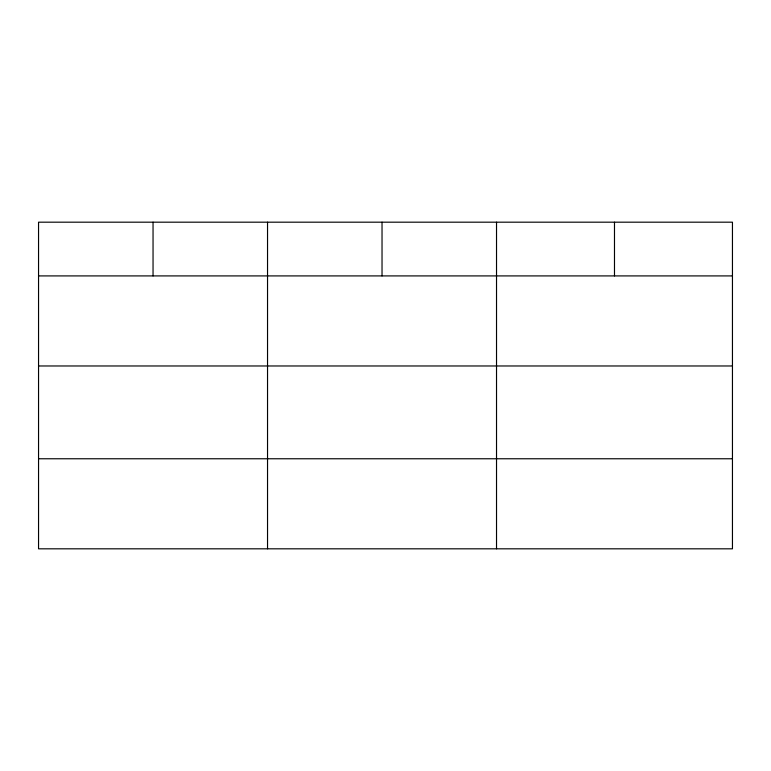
<?xml version="1.0" encoding="UTF-8"?>
<svg xmlns="http://www.w3.org/2000/svg" width="771" height="771" viewBox="0 0 771 771"><rect width="100%" height="100%" fill="white"/><g stroke="black" fill="none" stroke-linecap="round" stroke-linejoin="round"><path stroke-width="1.16" d="M732.45 365.974L732.45 222.183L38.55 222.183L38.55 548.817L732.45 548.817L732.45 365.974L38.55 365.974M38.55 275.912L732.45 275.912M38.55 458.764L732.45 458.764M614.487 222.183L614.487 275.912M496.524 222.183L496.524 548.817M382.03 222.183L382.03 275.912M267.537 222.183L267.537 548.817M153.044 222.183L153.044 275.912"/></g></svg>
